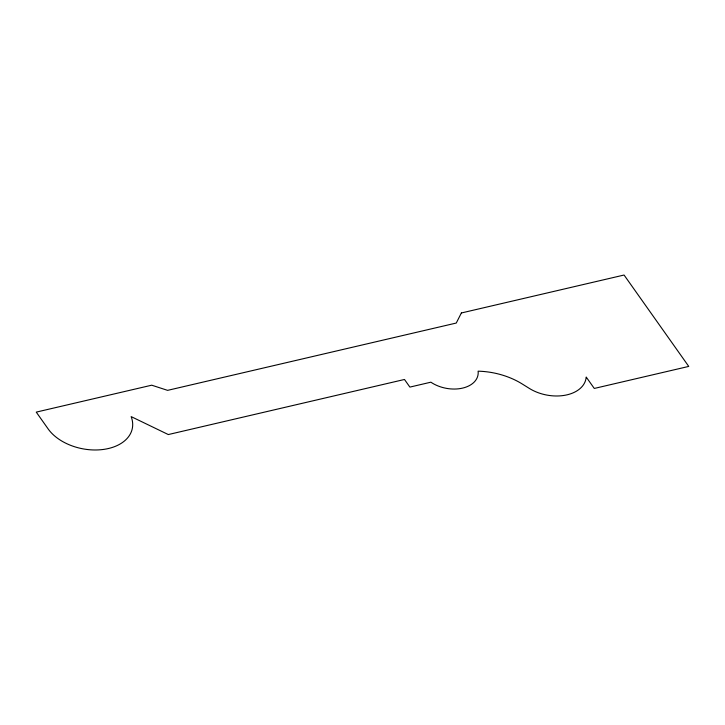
<?xml version="1.0" encoding="UTF-8"?>
<svg xmlns="http://www.w3.org/2000/svg" width="725" height="725" viewBox="0 0 725 725"><rect width="100%" height="100%" fill="white"/><g stroke="black" fill="none" stroke-linecap="round" stroke-linejoin="round"><path stroke-width="1.09" d="M461.372 312.973L456.261 323.042L167.602 390.358L151.715 385.192L36.25 412.117L48.376 429.254A45.222 29.607 11.1 0 0 104.328 449.31A45.222 29.607 11.1 0 0 131.143 416.603L168.309 434.556L404.487 379.474L409.879 387.096L430.868 382.193A29.072 19.031 11.1 0 0 462.577 388.111A29.072 19.031 11.1 0 0 478.11 371.182A60.447 39.576 11.1 0 1 522.236 383.987L529.313 388.401A35.752 23.408 11.1 0 0 565.745 395.116A35.752 23.408 11.1 0 0 586.19 377.027L594.283 388.446L688.75 366.415L624.071 275.029L461.372 312.973"/></g></svg>
